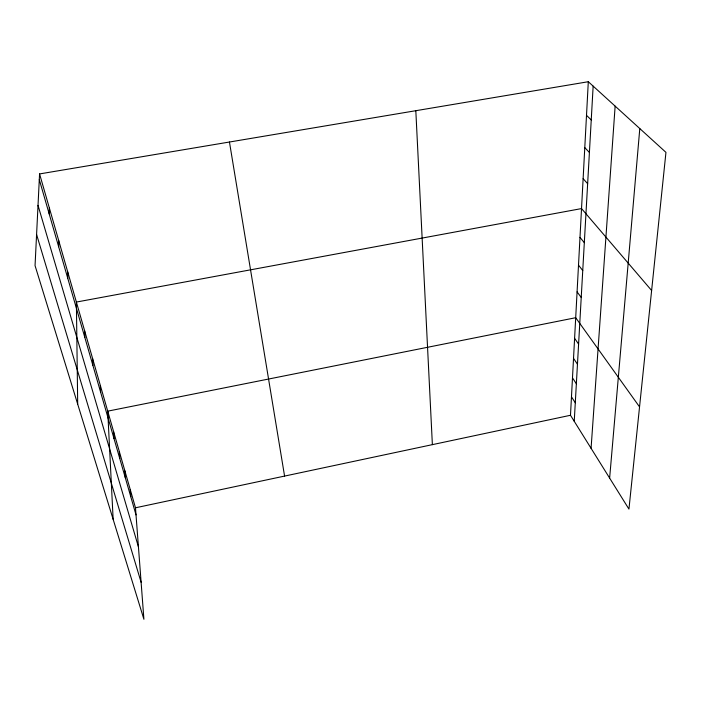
<?xml version="1.0" encoding="UTF-8"?>
<svg xmlns="http://www.w3.org/2000/svg" width="701" height="701" viewBox="0 0 701 701"><rect width="100%" height="100%" fill="white"/><g stroke="black" fill="none" stroke-linecap="round" stroke-linejoin="round"><path stroke-width="1.05" d="M58.665 246.743L58.753 240.671M49.193 213.893L49.368 208.013M39.571 173.927L35.05 265.609L143.907 619.281L135.486 507.796L39.571 173.927L588.305 81.719L665.95 152.362L628.946 509.101L570.491 415.272L588.305 81.719M574.242 421.292L593.151 86.127M591.074 448.316L615.136 106.131M609.633 478.1L639.794 128.563M135.486 507.796L570.491 415.272M586.509 115.323L591.25 119.959M584.783 147.622L589.41 152.45M583.127 178.685L587.648 183.697M651.623 290.494L581.532 208.583L76.383 302.061L77.688 404.135M579.99 237.376L584.319 242.686M578.509 265.127L582.75 270.568M577.081 291.888L581.225 297.452M639.549 406.895L575.705 317.711L107.726 411.154L113.141 519.31M574.601 338.338L578.597 344.095M573.532 358.377L577.466 364.213M572.489 377.865L576.362 383.762M571.473 396.819L575.284 402.786M36.583 234.493L141.111 582.277M38.02 205.375L138.439 546.885M39.291 179.596L136.02 514.902M229.455 142.023L284.58 476.084M130.255 489.578L130.754 496.65M124.866 470.835L125.339 477.854M119.328 451.532L119.748 458.498M113.615 431.65L114 438.546M415.816 110.705L432.377 444.644M100.331 385.427L100.62 392.166M92.655 358.71L92.882 365.352M84.681 330.942L84.839 337.461M67.752 271.997L67.752 278.227"/></g></svg>
